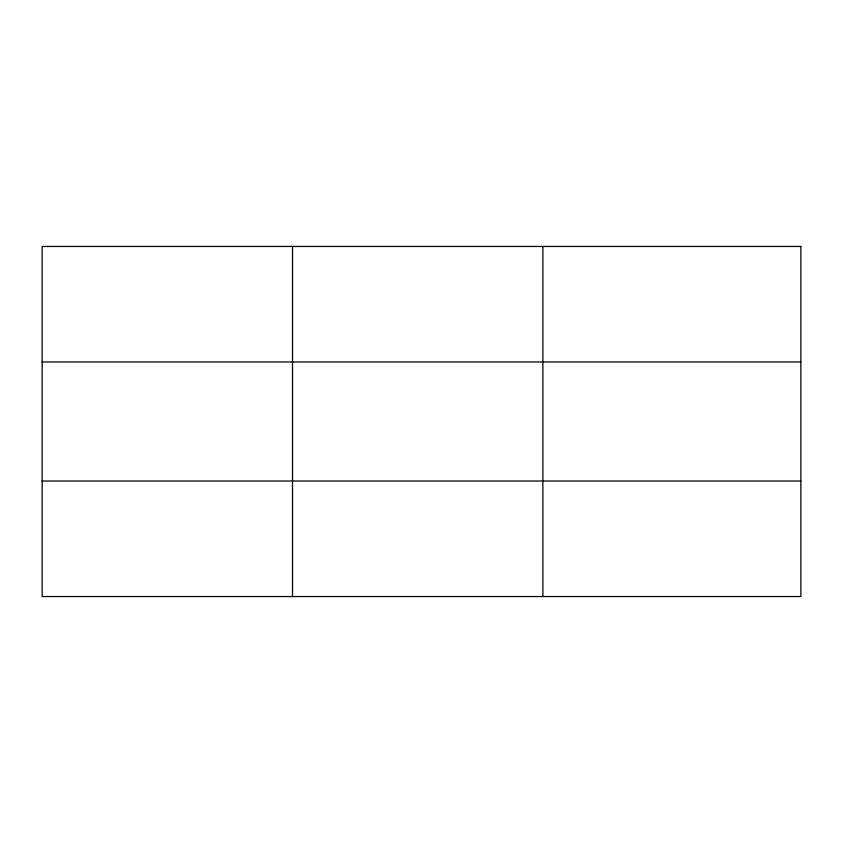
<?xml version="1.0" encoding="UTF-8"?>
<svg xmlns="http://www.w3.org/2000/svg" width="843" height="843" viewBox="0 0 843 843"><rect width="100%" height="100%" fill="white"/><g stroke="black" fill="none" stroke-linecap="round" stroke-linejoin="round"><path stroke-width="1.26" d="M292.521 596.549L292.521 246.451M542.892 596.549L542.892 246.451M42.15 361.984L800.85 361.984M42.15 481.016L800.85 481.016M800.85 246.451L800.85 596.549L42.15 596.549L42.15 246.451L800.85 246.451"/></g></svg>
